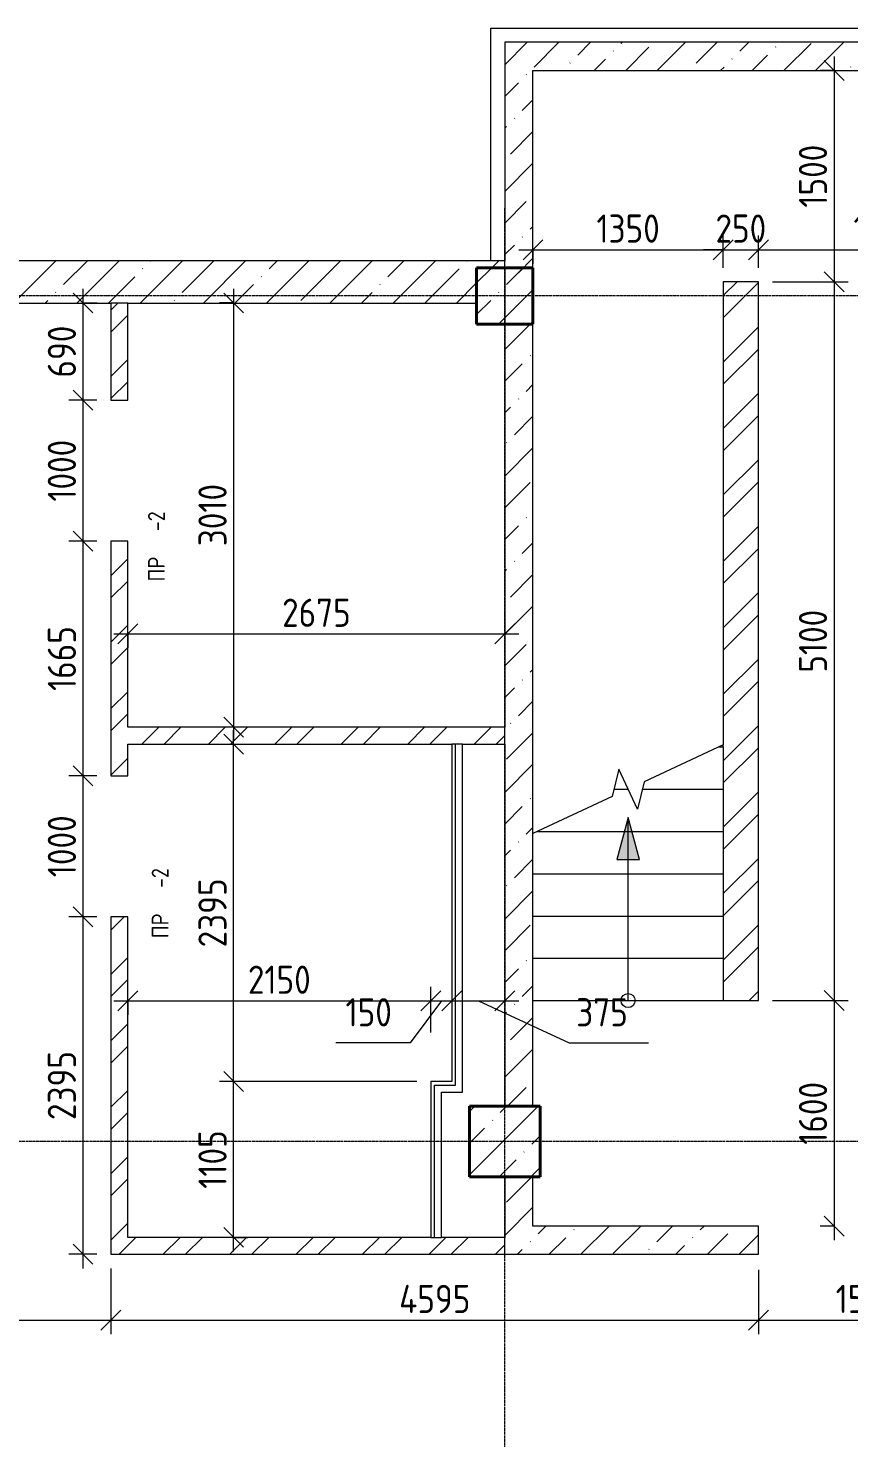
# Model space of a CAD drawing. Header units: millimetres. Extents: x -56773 to 323062, y -262288 to 76460.
# Drawn here: x 5418 to 11241, y 1303 to 11305 of the extents above; entities that cross this region are included whole.
import ezdxf

# ---------------------------------------------------------------- set-up
doc = ezdxf.new("R2010")
doc.units = ezdxf.units.MM
doc.linetypes.add('ADSK_Линия сетки', pattern=[25, 20, -2.5, 0, -2.5])
for name, color, linetype, lineweight in [('Лестницы', 7, 'Continuous', 9), ('Марки', 7, 'Continuous', 20), ('Несущие колонны', 7, 'Continuous', 18), ('Оси', 7, 'Continuous', 9), ('Перекрытие', 7, 'Continuous', 18), ('Размеры', 7, 'Continuous', 9), ('Стены внутренние', 7, 'Continuous', 18), ('Стены наружные', 7, 'Continuous', 18), ('Стены штриховка', 7, 'Continuous', 9), ('Стрелки вверх', 7, 'Continuous', 18)]:
    doc.layers.add(name, color=color, linetype=linetype, lineweight=lineweight)
doc.styles.add('GOST Common_3', font='', dxfattribs={"width": 0.9, "height": 200})
doc.styles.add('GOST Common_9', font='', dxfattribs={"width": 0.9, "height": 120})
doc.styles.get('GOST Common_3').set_extended_font_data('GOST Common')
doc.styles.get('GOST Common_9').set_extended_font_data('GOST Common')
doc.dimstyles.new('ADSK_Основной_2_0', dxfattribs={"dimscale": 304.8, "dimtxt": 201.142999, "dimasz": 0.463911, "dimexe": 0.328084, "dimexo": 0.328084, "dimgap": 0.164042, "dimtad": 1, "dimdec": 3, "dimrnd": 0.001, "dimdsep": 46, "dimtxsty": 'GOST Common_3', "dimblk1": 'OBLIQUE', "dimblk2": 'OBLIQUE', "dimsah": 1, "dimcen": 0.09, "dimdle": 0.328084, "dimazin": 2, "dimtfac": 1, "dimtdec": 4, "dimtix": 1, "dimtmove": 0, "dimatfit": 3, "dimfxl": 1, "dimtvp": 1, "dimtolj": 1, "dimtzin": 0, "dimlwd": 20, "dimlwe": 20, "dimarcsym": 2})
doc.dimstyles.new('ADSK_Основной_2_0_1', dxfattribs={"dimscale": 304.8, "dimtxt": 201.142999, "dimasz": 0.463911, "dimexe": 0.328084, "dimexo": 0.328084, "dimgap": 0.164042, "dimtad": 1, "dimdec": 3, "dimrnd": 0.001, "dimdsep": 46, "dimtxsty": 'GOST Common_3', "dimblk1": 'OBLIQUE', "dimblk2": 'OBLIQUE', "dimsah": 1, "dimcen": 0.09, "dimdle": 0.328084, "dimazin": 2, "dimtfac": 1, "dimtdec": 4, "dimtix": 1, "dimtmove": 1, "dimatfit": 3, "dimfxl": 1, "dimtvp": 1, "dimtolj": 1, "dimtzin": 0, "dimlwd": 20, "dimlwe": 20, "dimarcsym": 2})
doc.dimstyles.new('ADSK_Основной_2_0_2', dxfattribs={"dimscale": 304.8, "dimtxt": 201.142999, "dimasz": 0.463911, "dimexe": 0.328084, "dimexo": 0.328084, "dimgap": 0.164042, "dimtad": 1, "dimdec": 3, "dimrnd": 0.001, "dimdsep": 46, "dimtxsty": 'GOST Common_3', "dimblk1": 'OBLIQUE', "dimblk2": 'OBLIQUE', "dimsah": 1, "dimcen": 0.09, "dimdle": 0.328084, "dimazin": 2, "dimtfac": 1, "dimtdec": 4, "dimtix": 1, "dimtmove": 0, "dimatfit": 3, "dimfxl": 1, "dimtvp": 1, "dimtolj": 1, "dimtzin": 0, "dimlwd": 20, "dimlwe": 20, "dimarcsym": 2})
pattern_1 = [(45, (0, 0), (84.1903, 308.6967), [396.875, -79.375, 3.353, -76.022])]
pattern_2 = [(45, (0, 0), (-224.5064, 224.5064), []), (45, (224.5, 0), (-224.5064, 224.5064), [396.875, -79.375, 3.353, -76.022])]
pattern_3 = [(45, (0, 0), (-235.732, 235.732), []), (45, (157.15, 0), (-235.732, 235.732), [])]

# ---------------------------------------------------------------- blocks, each defined once
blk = doc.blocks.new('ADSK_КолоннаЖБ_Прямоугольная - 500x500 мм-V9-Кладочный план подвала')
at = {"layer": 'Несущие колонны', "lineweight": 9}
h = blk.add_hatch(dxfattribs=at)
h.set_pattern_fill('FP_15', color=256, style=0, pattern_type=2)
h.set_pattern_definition([(315, (-3404.97, 8800), (224.506, 224.506), []), (315, (-3404.97, 8575.5), (224.506, 224.506), [396.875, -79.375, 3.353, -76.022])])
h.paths.add_polyline_path([(-250, -250), (250, -250), (250, 250), (-250, 250)])
at = {"layer": 'Несущие колонны', "lineweight": 40}
for p, q in [((-250, -250), (-250, 250)), ((-250, 250), (250, 250)), ((250, 250), (-250, 250)), ((-250, 250), (-250, -250)), ((250, 250), (250, -250)), ((250, -250), (250, 250)), ((250, -250), (-250, -250)), ((-250, -250), (250, -250))]:
    blk.add_line(p, q, dxfattribs=at)
blk = doc.blocks.new('ADSK_КолоннаЖБ_Прямоугольная - 400x400 мм-1809659-Кладочный план подвала')
at = {"layer": 'Несущие колонны', "lineweight": 40}
for p, q in [((-200, 200), (200, 200)), ((-200, -200), (-200, 200)), ((200, 200), (200, -200)), ((200, -200), (-200, -200))]:
    blk.add_line(p, q, dxfattribs=at)
blk = doc.blocks.new('_Oblique')
at = {"color": 0, "linetype": 'ByBlock', "lineweight": -2}
blk.add_line((-0.5, -0.5), (0.5, 0.5), dxfattribs=at)
blk = doc.blocks.new('DIMBLOCK37-Кладочный план подвала')
at = {"layer": 'Defpoints', "color": 0, "transparency": 16777216}
for p in [(5807, 5000), (6005, 5000), (6005, 2605)]:
    blk.add_point(p, dxfattribs=at)
at = {"layer": 'Размеры', "color": 0, "lineweight": 20, "transparency": 16777216}
for p, q in [((5807, 2505), (5807, 5100)), ((5905, 5000), (5707, 5000)), ((5905, 2605), (5707, 2605))]:
    blk.add_line(p, q, dxfattribs=at)
at = {"layer": 'Размеры', "color": 0, "lineweight": 20, "transparency": 16777216, "xscale": 141.4, "yscale": 141.4, "zscale": 141.4}
for p, rotation in [((5807, 5000), 90), ((5807, 2605), 270)]:
    blk.add_blockref('_Oblique', p, dxfattribs=dict(at, rotation=rotation))
at = {"layer": 'Размеры', "color": 0, "lineweight": 9, "transparency": 16777216, "insert": (5657, 3802), "char_height": 200, "width": 605.47, "attachment_point": 5, "rotation": 90, "style": 'GOST Common_3'}
blk.add_mtext('\\A1;2395', dxfattribs=at)
blk = doc.blocks.new('DIMBLOCK38-Кладочный план подвала')
at = {"layer": 'Defpoints', "color": 0, "transparency": 16777216}
for p in [(5807, 6000), (6005, 6000), (6005, 5000)]:
    blk.add_point(p, dxfattribs=at)
at = {"layer": 'Размеры', "color": 0, "lineweight": 20, "transparency": 16777216}
for p, q in [((5807, 4900), (5807, 6100)), ((5905, 6000), (5707, 6000)), ((5905, 5000), (5707, 5000))]:
    blk.add_line(p, q, dxfattribs=at)
at = {"layer": 'Размеры', "color": 0, "lineweight": 20, "transparency": 16777216, "xscale": 141.4, "yscale": 141.4, "zscale": 141.4}
for p, rotation in [((5807, 6000), 90), ((5807, 5000), 270)]:
    blk.add_blockref('_Oblique', p, dxfattribs=dict(at, rotation=rotation))
at = {"layer": 'Размеры', "color": 0, "lineweight": 9, "transparency": 16777216, "insert": (5657, 5500), "char_height": 200, "width": 560.47, "attachment_point": 5, "rotation": 90, "style": 'GOST Common_3'}
blk.add_mtext('\\A1;1000', dxfattribs=at)
blk = doc.blocks.new('DIMBLOCK39-Кладочный план подвала')
at = {"layer": 'Defpoints', "color": 0, "transparency": 16777216}
for p in [(5807, 7665), (6005, 7665), (6005, 6000)]:
    blk.add_point(p, dxfattribs=at)
at = {"layer": 'Размеры', "color": 0, "lineweight": 20, "transparency": 16777216}
for p, q in [((5807, 5900), (5807, 7765)), ((5905, 7665), (5707, 7665)), ((5905, 6000), (5707, 6000))]:
    blk.add_line(p, q, dxfattribs=at)
at = {"layer": 'Размеры', "color": 0, "lineweight": 20, "transparency": 16777216, "xscale": 141.4, "yscale": 141.4, "zscale": 141.4}
for p, rotation in [((5807, 7665), 90), ((5807, 6000), 270)]:
    blk.add_blockref('_Oblique', p, dxfattribs=dict(at, rotation=rotation))
at = {"layer": 'Размеры', "color": 0, "lineweight": 9, "transparency": 16777216, "insert": (5657, 6832), "char_height": 200, "width": 560.47, "attachment_point": 5, "rotation": 90, "style": 'GOST Common_3'}
blk.add_mtext('\\A1;1665', dxfattribs=at)
blk = doc.blocks.new('DIMBLOCK40-Кладочный план подвала')
at = {"layer": 'Defpoints', "color": 0, "transparency": 16777216}
for p in [(5807, 8665), (6005, 8665), (6005, 7665)]:
    blk.add_point(p, dxfattribs=at)
at = {"layer": 'Размеры', "color": 0, "lineweight": 20, "transparency": 16777216}
for p, q in [((5807, 7565), (5807, 8765)), ((5905, 8665), (5707, 8665)), ((5905, 7665), (5707, 7665))]:
    blk.add_line(p, q, dxfattribs=at)
at = {"layer": 'Размеры', "color": 0, "lineweight": 20, "transparency": 16777216, "xscale": 141.4, "yscale": 141.4, "zscale": 141.4}
for p, rotation in [((5807, 8665), 90), ((5807, 7665), 270)]:
    blk.add_blockref('_Oblique', p, dxfattribs=dict(at, rotation=rotation))
at = {"layer": 'Размеры', "color": 0, "lineweight": 9, "transparency": 16777216, "insert": (5657, 8165), "char_height": 200, "width": 560.47, "attachment_point": 5, "rotation": 90, "style": 'GOST Common_3'}
blk.add_mtext('\\A1;1000', dxfattribs=at)
blk = doc.blocks.new('DIMBLOCK41-Кладочный план подвала')
at = {"layer": 'Defpoints', "color": 0, "transparency": 16777216}
for p in [(5707, 9355), (5807, 9355), (6005, 8665)]:
    blk.add_point(p, dxfattribs=at)
at = {"layer": 'Размеры', "color": 0, "lineweight": 20, "transparency": 16777216}
for p, q in [((5807, 8565), (5807, 9455)), ((5807, 9355), (5907, 9355)), ((5905, 8665), (5707, 8665))]:
    blk.add_line(p, q, dxfattribs=at)
at = {"layer": 'Размеры', "color": 0, "lineweight": 20, "transparency": 16777216, "xscale": 141.4, "yscale": 141.4, "zscale": 141.4}
for p, rotation in [((5807, 9355), 90), ((5807, 8665), 270)]:
    blk.add_blockref('_Oblique', p, dxfattribs=dict(at, rotation=rotation))
at = {"layer": 'Размеры', "color": 0, "lineweight": 9, "transparency": 16777216, "insert": (5657, 9010), "char_height": 200, "width": 454.11, "attachment_point": 5, "rotation": 90, "style": 'GOST Common_3'}
blk.add_mtext('\\A1;690', dxfattribs=at)
blk = doc.blocks.new('DIMBLOCK307-Кладочный план подвала')
at = {"layer": 'Defpoints', "color": 0, "transparency": 16777216}
for p in [(6876, 3830), (8275, 3830), (6776, 2725)]:
    blk.add_point(p, dxfattribs=at)
at = {"layer": 'Размеры', "color": 0, "lineweight": 20, "transparency": 16777216}
for p, q in [((6876, 2625), (6876, 3930)), ((8175, 3830), (6776, 3830)), ((6876, 2725), (6976, 2725))]:
    blk.add_line(p, q, dxfattribs=at)
at = {"layer": 'Размеры', "color": 0, "lineweight": 20, "transparency": 16777216, "xscale": 141.4, "yscale": 141.4, "zscale": 141.4}
for p, rotation in [((6876, 3830), 90), ((6876, 2725), 270)]:
    blk.add_blockref('_Oblique', p, dxfattribs=dict(at, rotation=rotation))
at = {"layer": 'Размеры', "color": 0, "lineweight": 9, "transparency": 16777216, "insert": (6726, 3277), "char_height": 200, "width": 515.47, "attachment_point": 5, "rotation": 90, "style": 'GOST Common_3'}
blk.add_mtext('\\A1;1105', dxfattribs=at)
blk = doc.blocks.new('DIMBLOCK308-Кладочный план подвала')
at = {"layer": 'Defpoints', "color": 0, "transparency": 16777216}
for p in [(6776, 6225), (6876, 6225), (8275, 3830)]:
    blk.add_point(p, dxfattribs=at)
at = {"layer": 'Размеры', "color": 0, "lineweight": 20, "transparency": 16777216}
for p, q in [((6876, 3730), (6876, 6325)), ((6876, 6225), (6976, 6225)), ((8175, 3830), (6776, 3830))]:
    blk.add_line(p, q, dxfattribs=at)
at = {"layer": 'Размеры', "color": 0, "lineweight": 20, "transparency": 16777216, "xscale": 141.4, "yscale": 141.4, "zscale": 141.4}
for p, rotation in [((6876, 6225), 90), ((6876, 3830), 270)]:
    blk.add_blockref('_Oblique', p, dxfattribs=dict(at, rotation=rotation))
at = {"layer": 'Размеры', "color": 0, "lineweight": 9, "transparency": 16777216, "insert": (6726, 5027), "char_height": 200, "width": 605.47, "attachment_point": 5, "rotation": 90, "style": 'GOST Common_3'}
blk.add_mtext('\\A1;2395', dxfattribs=at)
blk = doc.blocks.new('DIMBLOCK309-Кладочный план подвала')
at = {"layer": 'Defpoints', "color": 0, "transparency": 16777216}
for p in [(6125, 4502), (8275, 4403), (8275, 4078)]:
    blk.add_point(p, dxfattribs=at)
at = {"layer": 'Размеры', "color": 0, "lineweight": 20, "transparency": 16777216}
for p, q in [((8275, 4178), (8275, 4503)), ((6025, 4403), (8375, 4403)), ((6125, 4402), (6125, 4303))]:
    blk.add_line(p, q, dxfattribs=at)
at = {"layer": 'Размеры', "color": 0, "lineweight": 20, "transparency": 16777216, "xscale": 141.4, "yscale": 141.4, "zscale": 141.4, "rotation": 180}
blk.add_blockref('_Oblique', (6125, 4403), dxfattribs=at)
at = {"layer": 'Размеры', "color": 0, "lineweight": 20, "transparency": 16777216, "xscale": 141.4, "yscale": 141.4, "zscale": 141.4}
blk.add_blockref('_Oblique', (8275, 4403), dxfattribs=at)
at = {"layer": 'Размеры', "color": 0, "lineweight": 9, "transparency": 16777216, "insert": (7200, 4553), "char_height": 200, "width": 560.47, "attachment_point": 5, "style": 'GOST Common_3'}
blk.add_mtext('\\A1;2150', dxfattribs=at)
blk = doc.blocks.new('DIMBLOCK310-Кладочный план подвала')
at = {"layer": 'Defpoints', "color": 0, "transparency": 16777216}
for p in [(8425, 4502), (8425, 4403), (8275, 4078)]:
    blk.add_point(p, dxfattribs=at)
at = {"layer": 'Размеры', "color": 0, "lineweight": 20, "transparency": 16777216}
for p, q in [((8275, 4178), (8275, 4503)), ((8350, 4403), (8129, 4105)), ((8175, 4403), (8525, 4403)), ((8425, 4402), (8425, 4303)), ((8129, 4105), (7600, 4105))]:
    blk.add_line(p, q, dxfattribs=at)
at = {"layer": 'Размеры', "color": 0, "lineweight": 20, "transparency": 16777216, "xscale": 141.4, "yscale": 141.4, "zscale": 141.4, "rotation": 180}
blk.add_blockref('_Oblique', (8275, 4403), dxfattribs=at)
at = {"layer": 'Размеры', "color": 0, "lineweight": 20, "transparency": 16777216, "xscale": 141.4, "yscale": 141.4, "zscale": 141.4}
blk.add_blockref('_Oblique', (8425, 4403), dxfattribs=at)
at = {"layer": 'Размеры', "color": 0, "lineweight": 9, "transparency": 16777216, "insert": (7670, 4422), "char_height": 200, "width": 409.1, "attachment_point": 1, "line_spacing_factor": 1.022761, "style": 'GOST Common_3'}
blk.add_mtext('\\A1;150', dxfattribs=at)
blk = doc.blocks.new('DIMBLOCK311-Кладочный план подвала')
at = {"layer": 'Defpoints', "color": 0, "transparency": 16777216}
for p in [(8425, 4502), (8800, 4502), (8800, 4403)]:
    blk.add_point(p, dxfattribs=at)
at = {"layer": 'Размеры', "color": 0, "lineweight": 20, "transparency": 16777216}
for p, q in [((8325, 4403), (8900, 4403)), ((8425, 4402), (8425, 4303)), ((8613, 4403), (9257, 4105)), ((8800, 4402), (8800, 4303)), ((9257, 4105), (9820, 4105))]:
    blk.add_line(p, q, dxfattribs=at)
at = {"layer": 'Размеры', "color": 0, "lineweight": 20, "transparency": 16777216, "xscale": 141.4, "yscale": 141.4, "zscale": 141.4, "rotation": 180}
blk.add_blockref('_Oblique', (8425, 4403), dxfattribs=at)
at = {"layer": 'Размеры', "color": 0, "lineweight": 20, "transparency": 16777216, "xscale": 141.4, "yscale": 141.4, "zscale": 141.4}
blk.add_blockref('_Oblique', (8800, 4403), dxfattribs=at)
at = {"layer": 'Размеры', "color": 0, "lineweight": 9, "transparency": 16777216, "insert": (9307, 4422), "char_height": 200, "width": 454.11, "attachment_point": 1, "line_spacing_factor": 1.022761, "style": 'GOST Common_3'}
blk.add_mtext('\\A1;375', dxfattribs=at)
blk = doc.blocks.new('DIMBLOCK312-Кладочный план подвала')
at = {"layer": 'Defpoints', "color": 0, "transparency": 16777216}
for p in [(6976, 9355), (6876, 6345), (6976, 6345)]:
    blk.add_point(p, dxfattribs=at)
at = {"layer": 'Размеры', "color": 0, "lineweight": 20, "transparency": 16777216}
for p, q in [((6876, 9455), (6876, 6245)), ((6876, 9355), (6776, 9355)), ((6876, 6345), (6776, 6345))]:
    blk.add_line(p, q, dxfattribs=at)
at = {"layer": 'Размеры', "color": 0, "lineweight": 20, "transparency": 16777216, "xscale": 141.4, "yscale": 141.4, "zscale": 141.4}
for p, rotation in [((6876, 9355), 90), ((6876, 6345), 270)]:
    blk.add_blockref('_Oblique', p, dxfattribs=dict(at, rotation=rotation))
at = {"layer": 'Размеры', "color": 0, "lineweight": 9, "transparency": 16777216, "insert": (6726, 7850), "char_height": 200, "width": 560.47, "attachment_point": 5, "rotation": 90, "style": 'GOST Common_3'}
blk.add_mtext('\\A1;3010', dxfattribs=at)
blk = doc.blocks.new('DIMBLOCK313-Кладочный план подвала')
at = {"layer": 'Defpoints', "color": 0, "transparency": 16777216}
for p in [(6125, 7106), (8800, 7106), (8800, 7007)]:
    blk.add_point(p, dxfattribs=at)
at = {"layer": 'Размеры', "color": 0, "lineweight": 20, "transparency": 16777216}
for p, q in [((6025, 7007), (8900, 7007)), ((6125, 7006), (6125, 6907)), ((8800, 7006), (8800, 6907))]:
    blk.add_line(p, q, dxfattribs=at)
at = {"layer": 'Размеры', "color": 0, "lineweight": 20, "transparency": 16777216, "xscale": 141.4, "yscale": 141.4, "zscale": 141.4, "rotation": 180}
blk.add_blockref('_Oblique', (6125, 7007), dxfattribs=at)
at = {"layer": 'Размеры', "color": 0, "lineweight": 20, "transparency": 16777216, "xscale": 141.4, "yscale": 141.4, "zscale": 141.4}
blk.add_blockref('_Oblique', (8800, 7007), dxfattribs=at)
at = {"layer": 'Размеры', "color": 0, "lineweight": 9, "transparency": 16777216, "insert": (7463, 7157), "char_height": 200, "width": 605.47, "attachment_point": 5, "style": 'GOST Common_3'}
blk.add_mtext('\\A1;2675', dxfattribs=at)
blk = doc.blocks.new('DIMBLOCK315-Кладочный план подвала')
at = {"layer": 'Defpoints', "color": 0, "transparency": 16777216}
for p in [(4205, 2830), (6005, 2605), (6005, 2138)]:
    blk.add_point(p, dxfattribs=at)
at = {"layer": 'Размеры', "color": 0, "lineweight": 20, "transparency": 16777216}
for p, q in [((4205, 2730), (4205, 2038)), ((6005, 2505), (6005, 2038)), ((4105, 2138), (6105, 2138))]:
    blk.add_line(p, q, dxfattribs=at)
at = {"layer": 'Размеры', "color": 0, "lineweight": 20, "transparency": 16777216, "xscale": 141.4, "yscale": 141.4, "zscale": 141.4, "rotation": 180}
blk.add_blockref('_Oblique', (4205, 2138), dxfattribs=at)
at = {"layer": 'Размеры', "color": 0, "lineweight": 20, "transparency": 16777216, "xscale": 141.4, "yscale": 141.4, "zscale": 141.4}
blk.add_blockref('_Oblique', (6005, 2138), dxfattribs=at)
at = {"layer": 'Размеры', "color": 0, "lineweight": 9, "transparency": 16777216, "insert": (5105, 2288), "char_height": 200, "width": 560.47, "attachment_point": 5, "style": 'GOST Common_3'}
blk.add_mtext('\\A1;1800', dxfattribs=at)
blk = doc.blocks.new('DIMBLOCK316-Кладочный план подвала')
at = {"layer": 'Defpoints', "color": 0, "transparency": 16777216}
for p in [(6005, 2605), (10600, 2595), (10600, 2138)]:
    blk.add_point(p, dxfattribs=at)
at = {"layer": 'Размеры', "color": 0, "lineweight": 20, "transparency": 16777216}
for p, q in [((6005, 2505), (6005, 2038)), ((10600, 2495), (10600, 2038)), ((5905, 2138), (10700, 2138))]:
    blk.add_line(p, q, dxfattribs=at)
at = {"layer": 'Размеры', "color": 0, "lineweight": 20, "transparency": 16777216, "xscale": 141.4, "yscale": 141.4, "zscale": 141.4, "rotation": 180}
blk.add_blockref('_Oblique', (6005, 2138), dxfattribs=at)
at = {"layer": 'Размеры', "color": 0, "lineweight": 20, "transparency": 16777216, "xscale": 141.4, "yscale": 141.4, "zscale": 141.4}
blk.add_blockref('_Oblique', (10600, 2138), dxfattribs=at)
at = {"layer": 'Размеры', "color": 0, "lineweight": 9, "transparency": 16777216, "insert": (8303, 2288), "char_height": 200, "width": 625.93, "attachment_point": 5, "style": 'GOST Common_3'}
blk.add_mtext('\\A1;4595', dxfattribs=at)
blk = doc.blocks.new('DIMBLOCK317-Кладочный план подвала')
at = {"layer": 'Defpoints', "color": 0, "transparency": 16777216}
for p in [(10600, 2595), (12150, 2595), (12150, 2138)]:
    blk.add_point(p, dxfattribs=at)
at = {"layer": 'Размеры', "color": 0, "lineweight": 20, "transparency": 16777216}
for p, q in [((10600, 2495), (10600, 2038)), ((12150, 2495), (12150, 2038)), ((10500, 2138), (12250, 2138))]:
    blk.add_line(p, q, dxfattribs=at)
at = {"layer": 'Размеры', "color": 0, "lineweight": 20, "transparency": 16777216, "xscale": 141.4, "yscale": 141.4, "zscale": 141.4, "rotation": 180}
blk.add_blockref('_Oblique', (10600, 2138), dxfattribs=at)
at = {"layer": 'Размеры', "color": 0, "lineweight": 20, "transparency": 16777216, "xscale": 141.4, "yscale": 141.4, "zscale": 141.4}
blk.add_blockref('_Oblique', (12150, 2138), dxfattribs=at)
at = {"layer": 'Размеры', "color": 0, "lineweight": 9, "transparency": 16777216, "insert": (11375, 2288), "char_height": 200, "width": 560.47, "attachment_point": 5, "style": 'GOST Common_3'}
blk.add_mtext('\\A1;1550', dxfattribs=at)
blk = doc.blocks.new('DIMBLOCK336-Кладочный план подвала')
at = {"layer": 'Defpoints', "color": 0, "transparency": 16777216}
for p in [(11237, 11005), (10600, 9505), (11137, 9505)]:
    blk.add_point(p, dxfattribs=at)
at = {"layer": 'Размеры', "color": 0, "lineweight": 20, "transparency": 16777216}
for p, q in [((11137, 11105), (11137, 9405)), ((11137, 11005), (11037, 11005)), ((10700, 9505), (11237, 9505))]:
    blk.add_line(p, q, dxfattribs=at)
at = {"layer": 'Размеры', "color": 0, "lineweight": 20, "transparency": 16777216, "xscale": 141.4, "yscale": 141.4, "zscale": 141.4}
for p, rotation in [((11137, 11005), 90), ((11137, 9505), 270)]:
    blk.add_blockref('_Oblique', p, dxfattribs=dict(at, rotation=rotation))
at = {"layer": 'Размеры', "color": 0, "lineweight": 9, "transparency": 16777216, "insert": (10987, 10255), "char_height": 200, "width": 560.47, "attachment_point": 5, "rotation": 90, "style": 'GOST Common_3'}
blk.add_mtext('\\A1;1500', dxfattribs=at)
blk = doc.blocks.new('DIMBLOCK337-Кладочный план подвала')
at = {"layer": 'Defpoints', "color": 0, "transparency": 16777216}
for p in [(10600, 9505), (10600, 4405), (11137, 4405)]:
    blk.add_point(p, dxfattribs=at)
at = {"layer": 'Размеры', "color": 0, "lineweight": 20, "transparency": 16777216}
for p, q in [((11137, 9605), (11137, 4305)), ((10700, 9505), (11237, 9505)), ((10700, 4405), (11237, 4405))]:
    blk.add_line(p, q, dxfattribs=at)
at = {"layer": 'Размеры', "color": 0, "lineweight": 20, "transparency": 16777216, "xscale": 141.4, "yscale": 141.4, "zscale": 141.4}
for p, rotation in [((11137, 9505), 90), ((11137, 4405), 270)]:
    blk.add_blockref('_Oblique', p, dxfattribs=dict(at, rotation=rotation))
at = {"layer": 'Размеры', "color": 0, "lineweight": 9, "transparency": 16777216, "insert": (10987, 6955), "char_height": 200, "width": 560.47, "attachment_point": 5, "rotation": 90, "style": 'GOST Common_3'}
blk.add_mtext('\\A1;5100', dxfattribs=at)
blk = doc.blocks.new('DIMBLOCK338-Кладочный план подвала')
at = {"layer": 'Defpoints', "color": 0, "transparency": 16777216}
for p in [(10600, 4405), (11137, 2805), (11237, 2805)]:
    blk.add_point(p, dxfattribs=at)
at = {"layer": 'Размеры', "color": 0, "lineweight": 20, "transparency": 16777216}
for p, q in [((11137, 4505), (11137, 2705)), ((10700, 4405), (11237, 4405)), ((11137, 2805), (11037, 2805))]:
    blk.add_line(p, q, dxfattribs=at)
at = {"layer": 'Размеры', "color": 0, "lineweight": 20, "transparency": 16777216, "xscale": 141.4, "yscale": 141.4, "zscale": 141.4}
for p, rotation in [((11137, 4405), 90), ((11137, 2805), 270)]:
    blk.add_blockref('_Oblique', p, dxfattribs=dict(at, rotation=rotation))
at = {"layer": 'Размеры', "color": 0, "lineweight": 9, "transparency": 16777216, "insert": (10987, 3605), "char_height": 200, "width": 560.47, "attachment_point": 5, "rotation": 90, "style": 'GOST Common_3'}
blk.add_mtext('\\A1;1600', dxfattribs=at)
blk = doc.blocks.new('DIMBLOCK339-Кладочный план подвала')
at = {"layer": 'Defpoints', "color": 0, "transparency": 16777216}
for p in [(9000, 9833), (10350, 9733), (10350, 9505)]:
    blk.add_point(p, dxfattribs=at)
at = {"layer": 'Размеры', "color": 0, "lineweight": 20, "transparency": 16777216}
for p, q in [((10350, 9605), (10350, 9833)), ((8900, 9733), (10450, 9733)), ((9000, 9733), (9000, 9633))]:
    blk.add_line(p, q, dxfattribs=at)
at = {"layer": 'Размеры', "color": 0, "lineweight": 20, "transparency": 16777216, "xscale": 141.4, "yscale": 141.4, "zscale": 141.4, "rotation": 180}
blk.add_blockref('_Oblique', (9000, 9733), dxfattribs=at)
at = {"layer": 'Размеры', "color": 0, "lineweight": 20, "transparency": 16777216, "xscale": 141.4, "yscale": 141.4, "zscale": 141.4}
blk.add_blockref('_Oblique', (10350, 9733), dxfattribs=at)
at = {"layer": 'Размеры', "color": 0, "lineweight": 9, "transparency": 16777216, "insert": (9675, 9883), "char_height": 200, "width": 560.47, "attachment_point": 5, "style": 'GOST Common_3'}
blk.add_mtext('\\A1;1350', dxfattribs=at)
blk = doc.blocks.new('DIMBLOCK340-Кладочный план подвала')
at = {"layer": 'Defpoints', "color": 0, "transparency": 16777216}
for p in [(10600, 9733), (10350, 9505), (10600, 9505)]:
    blk.add_point(p, dxfattribs=at)
at = {"layer": 'Размеры', "color": 0, "lineweight": 20, "transparency": 16777216}
for p, q in [((10350, 9605), (10350, 9833)), ((10600, 9605), (10600, 9833)), ((10350, 9733), (10209, 9733)), ((10350, 9733), (10600, 9733)), ((10600, 9733), (10741, 9733))]:
    blk.add_line(p, q, dxfattribs=at)
at = {"layer": 'Размеры', "color": 0, "lineweight": 20, "transparency": 16777216, "xscale": 141.4, "yscale": 141.4, "zscale": 141.4}
blk.add_blockref('_Oblique', (10350, 9733), dxfattribs=at)
at = {"layer": 'Размеры', "color": 0, "lineweight": 20, "transparency": 16777216, "xscale": 141.4, "yscale": 141.4, "zscale": 141.4, "rotation": 180}
blk.add_blockref('_Oblique', (10600, 9733), dxfattribs=at)
at = {"layer": 'Размеры', "color": 0, "lineweight": 9, "transparency": 16777216, "insert": (10475, 9883), "char_height": 200, "width": 454.11, "attachment_point": 5, "style": 'GOST Common_3'}
blk.add_mtext('\\A1;250', dxfattribs=at)
blk = doc.blocks.new('DIMBLOCK341-Кладочный план подвала')
at = {"layer": 'Defpoints', "color": 0, "transparency": 16777216}
for p in [(12400, 9833), (12400, 9733), (10600, 9505)]:
    blk.add_point(p, dxfattribs=at)
at = {"layer": 'Размеры', "color": 0, "lineweight": 20, "transparency": 16777216}
for p, q in [((10600, 9605), (10600, 9833)), ((10500, 9733), (12500, 9733)), ((12400, 9733), (12400, 9633))]:
    blk.add_line(p, q, dxfattribs=at)
at = {"layer": 'Размеры', "color": 0, "lineweight": 20, "transparency": 16777216, "xscale": 141.4, "yscale": 141.4, "zscale": 141.4, "rotation": 180}
blk.add_blockref('_Oblique', (10600, 9733), dxfattribs=at)
at = {"layer": 'Размеры', "color": 0, "lineweight": 20, "transparency": 16777216, "xscale": 141.4, "yscale": 141.4, "zscale": 141.4}
blk.add_blockref('_Oblique', (12400, 9733), dxfattribs=at)
at = {"layer": 'Размеры', "color": 0, "lineweight": 9, "transparency": 16777216, "insert": (11500, 9883), "char_height": 200, "width": 560.47, "attachment_point": 5, "style": 'GOST Common_3'}
blk.add_mtext('\\A1;1800', dxfattribs=at)

msp = doc.modelspace()

# ---------------------------------------------------------------- hatches: boundary and pattern name
at = {"layer": 'Несущие колонны', "lineweight": 9}
h = msp.add_hatch(dxfattribs=at)
h.set_pattern_fill('FP_3', color=256, style=0, pattern_type=2)
h.set_pattern_definition(pattern_2)
h.paths.add_polyline_path([(9000, 9204.969), (9000, 9604.969), (8600, 9604.969), (8600, 9204.969)])
at = {"layer": 'Стены внутренние', "lineweight": 9}
h = msp.add_hatch(dxfattribs=at)
h.set_pattern_fill('FP_3', color=256, style=0, pattern_type=2)
h.set_pattern_definition(pattern_2)
h.paths.add_polyline_path([(8600, 9354.969), (8600, 9604.969), (8800, 9604.969), (8800, 9654.969), (-2950, 9654.969), (-2950, 9354.969), (2600, 9354.969), (2600, 9604.969), (3000, 9604.969), (3000, 9354.969), (6580.7811, 9354.969)])
h = msp.add_hatch(dxfattribs=at)
h.set_pattern_fill('FP_2', color=256, style=0, pattern_type=2)
h.set_pattern_definition(pattern_3)
h.paths.add_polyline_path([(10600, 4404.969), (10600, 9504.969), (10350, 9504.969), (10350, 4404.969)])
h = msp.add_hatch(dxfattribs=at)
h.set_pattern_fill('FP_2', color=256, style=0, pattern_type=2)
h.set_pattern_definition(pattern_3)
h.paths.add_polyline_path([(6125, 2604.969), (6125, 4999.969), (6005, 4999.969), (6005, 2604.969)])
h.paths.add_polyline_path([(6125, 5999.969), (6125, 7664.969), (6005, 7664.969), (6005, 5999.969)])
h.paths.add_polyline_path([(6125, 8664.969), (6125, 9354.969), (6005, 9354.969), (6005, 8664.969)])
h = msp.add_hatch(dxfattribs=at)
h.set_pattern_fill('FP_2', color=256, style=0, pattern_type=2)
h.set_pattern_definition(pattern_3)
h.paths.add_polyline_path([(8800, 6224.969), (8800, 6344.969), (6125, 6344.969), (6125, 6224.969), (8500, 6224.969)])
at = {"layer": 'Стены внутренние', "lineweight": 9, "true_color": 0x0080c0}
h = msp.add_hatch(dxfattribs=at)
h.set_pattern_fill('FP_5', color=142, style=0, pattern_type=2)
h.set_pattern_definition([(90, (0, 0), (-100, 6e-15), [])])
h.paths.add_polyline_path([(8450, 3754.969), (8500, 3754.969), (8500, 6224.969), (8450, 6224.969), (8450, 3804.969)])
at = {"layer": 'Стены внутренние', "lineweight": 9}
h = msp.add_hatch(dxfattribs=at)
h.set_pattern_fill('FP_2', color=256, style=0, pattern_type=2)
h.set_pattern_definition(pattern_3)
h.paths.add_polyline_path([(8800, 2604.969), (8800, 2724.969), (6125, 2724.969), (6125, 2604.969), (6580.7811, 2604.969)])
at = {"layer": 'Стены наружные', "lineweight": 9}
h = msp.add_hatch(dxfattribs=at)
h.set_pattern_fill('FP_1', color=256, style=0, pattern_type=2)
h.set_pattern_definition(pattern_1)
h.paths.add_polyline_path([(12400, 11004.969), (12600, 11004.969), (12600, 11204.969), (8800, 11204.969), (8800, 11004.969), (9298.7103, 11004.969)])
h = msp.add_hatch(dxfattribs=at)
h.set_pattern_fill('FP_1', color=256, style=0, pattern_type=2)
h.set_pattern_definition(pattern_1)
h.paths.add_polyline_path([(8800, 2604.969), (9000, 2604.969), (9000, 3154.969), (8800, 3154.969), (8800, 2724.969)])
h.paths.add_polyline_path([(8951.9774, 3654.969), (9000, 3654.969), (9000, 11004.969), (8800, 11004.969), (8800, 3654.969), (8950.2924, 3654.969)])
h = msp.add_hatch(dxfattribs=at)
h.set_pattern_fill('FP_1', color=256, style=0, pattern_type=2)
h.set_pattern_definition(pattern_1)
h.paths.add_polyline_path([(12600, 2604.969), (12600, 2804.969), (12150, 2804.969), (12150, 2604.969)])
h.paths.add_polyline_path([(10600, 2604.969), (10600, 2804.969), (9000, 2804.969), (9000, 2604.969), (9298.7103, 2604.969)])
at = {"layer": 'Стрелки вверх'}
msp.add_hatch(color=256, dxfattribs=at).paths.add_polyline_path([(9755.3848, 5404.969), (9675, 5704.969), (9594.6152, 5404.969)])

# ---------------------------------------------------------------- linework, layer by layer
at = {"layer": 'Лестницы'}
for p, q in [((10350, 6219.7266), (9788.2885, 5957.7963)), ((10318.3521, 6204.969), (10350, 6204.969)), ((10318.3521, 6204.969), (10350, 6204.969)), ((10350, 6204.969), (10350, 6219.7266)), ((9608.9659, 6046.5796), (9561.7115, 5852.1417)), ((9741.0341, 5763.3584), (9608.9659, 6046.5796)), ((9574.5502, 5904.969), (9675, 5904.969)), ((9574.5502, 5904.969), (9675, 5904.969)), ((9788.2885, 5957.7963), (9741.0341, 5763.3584)), ((9775.4498, 5904.969), (10350, 5904.969)), ((9775.4498, 5904.969), (10350, 5904.969)), ((9561.7115, 5852.1417), (9000, 5590.2113)), ((9031.6479, 5604.969), (10350, 5604.969)), ((9031.6479, 5604.969), (10350, 5604.969)), ((9000, 5304.969), (10350, 5304.969)), ((9000, 5304.969), (10350, 5304.969)), ((9000, 5004.969), (10350, 5004.969)), ((9000, 5004.969), (10350, 5004.969)), ((9000, 4704.969), (10350, 4704.969)), ((9000, 4704.969), (10350, 4704.969)), ((9000, 4404.969), (10350, 4404.969)), ((9000, 4404.969), (10350, 4404.969))]:
    msp.add_line(p, q, dxfattribs=at)
at = {"layer": 'Несущие колонны', "lineweight": 9}
for p, q in [((9000, 9604.969), (8800, 9604.969)), ((9000, 9204.969), (9000, 9604.969)), ((8600, 9354.969), (8600, 9204.969)), ((8600, 9204.969), (9000, 9204.969))]:
    msp.add_line(p, q, dxfattribs=at)
at = {"layer": 'Оси', "linetype": 'ADSK_Линия сетки', "lineweight": 5}
for p, q in [((8800, -10973.8823), (8800, 10027.4451)), ((62221.372, 9404.969), (-25240.0967, 9404.969)), ((62221.372, 3404.969), (-25240.0967, 3404.969))]:
    msp.add_line(p, q, dxfattribs=at)
at = {"layer": 'Перекрытие'}
for p, q in [((8700, 11304.969), (12700, 11304.969)), ((8700, 9654.969), (8700, 11304.969))]:
    msp.add_line(p, q, dxfattribs=at)
at = {"layer": 'Стены внутренние', "lineweight": 5}
for p, q in [((8800, 9654.969), (-2950, 9654.969)), ((10600, 9504.969), (10350, 9504.969)), ((10350, 9504.969), (10350, 6219.7266)), ((10600, 4404.969), (10600, 9504.969)), ((4205, 9354.969), (6005, 9354.969)), ((6005, 9354.969), (6005, 8664.969)), ((6125, 9354.969), (8600, 9354.969)), ((6125, 8664.969), (6125, 9354.969)), ((6005, 8664.969), (6125, 8664.969)), ((6125, 7664.969), (6005, 7664.969)), ((6005, 7664.969), (6005, 5999.969)), ((6125, 6344.969), (6125, 7664.969)), ((8800, 6344.969), (6125, 6344.969)), ((6125, 5999.969), (6125, 6224.969)), ((6125, 6224.969), (8425, 6224.969)), ((8425, 6224.969), (8425, 3829.969)), ((8500, 3754.969), (8500, 6224.969)), ((8500, 6224.969), (8800, 6224.969)), ((10350, 6204.969), (10350, 4404.969)), ((6005, 5999.969), (6125, 5999.969)), ((6125, 4999.969), (6005, 4999.969)), ((6005, 4999.969), (6005, 2604.969)), ((6125, 2724.969), (6125, 4999.969)), ((10350, 4404.969), (10600, 4404.969)), ((8425, 3829.969), (8275, 3829.969)), ((8275, 3829.969), (8275, 2724.969)), ((8350, 3754.969), (8500, 3754.969)), ((8350, 2724.969), (8350, 3754.969)), ((8275, 2724.969), (6125, 2724.969)), ((8800, 2724.969), (8350, 2724.969)), ((6005, 2604.969), (8800, 2604.969))]:
    msp.add_line(p, q, dxfattribs=at)
at = {"layer": 'Стены наружные', "lineweight": 9}
for p, q in [((12600, 11204.969), (8800, 11204.969)), ((8800, 11204.969), (8800, 9654.969)), ((9000, 11004.969), (12400, 11004.969)), ((9000, 3654.969), (9000, 11004.969)), ((8800, 9604.969), (8800, 6344.969)), ((8800, 6224.969), (8800, 3654.969)), ((8800, 3154.969), (8800, 2724.969)), ((9000, 2804.969), (9000, 3154.969)), ((10600, 2804.969), (9000, 2804.969)), ((10600, 2604.969), (10600, 2804.969)), ((8800, 2604.969), (10600, 2604.969))]:
    msp.add_line(p, q, dxfattribs=at)
at = {"layer": 'Стены штриховка', "lineweight": 9}
for p, q in [((8800, 9604.969), (8800, 9654.969)), ((6125, 9354.969), (6005, 9354.969)), ((8800, 6224.969), (8800, 6344.969)), ((8500, 6224.969), (8425, 6224.969)), ((8450, 3804.969), (8450, 6224.969)), ((8300, 3804.969), (8450, 3804.969)), ((8300, 2724.969), (8300, 3804.969)), ((8275, 2724.969), (8350, 2724.969)), ((8800, 2604.969), (8800, 2724.969))]:
    msp.add_line(p, q, dxfattribs=at)
at = {"layer": 'Стрелки вверх'}
for p, q in [((9675, 5704.969), (9594.6152, 5404.969)), ((9675, 5604.969), (9675, 5704.969)), ((9755.3848, 5404.969), (9675, 5704.969)), ((9675, 5304.969), (9675, 5604.969)), ((9594.6152, 5404.969), (9755.3848, 5404.969)), ((9675, 5004.969), (9675, 5304.969)), ((9675, 4704.969), (9675, 5004.969)), ((9675, 4404.969), (9675, 4704.969))]:
    msp.add_line(p, q, dxfattribs=at)
msp.add_circle((9675, 4404.969), 50, dxfattribs=at)

# ---------------------------------------------------------------- block references
at = {"layer": 'Несущие колонны', "lineweight": 40, "rotation": 89.9999999999999}
msp.add_blockref('ADSK_КолоннаЖБ_Прямоугольная - 400x400 мм-1809659-Кладочный план подвала', (8800, 9404.969), dxfattribs=at)
at = {"layer": 'Несущие колонны', "rotation": 89.9999999999999}
msp.add_blockref('ADSK_КолоннаЖБ_Прямоугольная - 500x500 мм-V9-Кладочный план подвала', (8800, 3404.969), dxfattribs=at)

# ---------------------------------------------------------------- texts
at = {"layer": 'Марки', "lineweight": 9, "char_height": 120, "attachment_point": 1, "rotation": 90, "style": 'GOST Common_9'}
for s, insert, width in [('-2', (6268.131, 7736.1134), 389.620125), ('ПР', (6268.131, 7378.9259), 432.91125), ('-2', (6294.4285, 5204.2777), 389.620125), ('ПР', (6294.4285, 4847.0902), 432.91125)]:
    msp.add_mtext(s, dxfattribs=dict(at, insert=insert, width=width))

# ---------------------------------------------------------------- dimensions: what is measured, and where the dimension line sits
at = {"layer": 'Размеры', "lineweight": 9}
for base, p1, p2, dimstyle, override, picture, middle in [((11137.4449, 9504.969), (11237.4298, 11004.969), (10600, 9504.969), 'ADSK_Основной_2_0_2', {"dimpost": '<>', "dimfxl": 1629.82106}, 'DIMBLOCK336-Кладочный план подвала', (10987.4449, 10254.969)), ((11137.4449, 4404.969), (10600, 9504.969), (10600, 4404.969), 'ADSK_Основной_2_0_2', {"dimpost": '<>', "dimfxl": 5100}, 'DIMBLOCK337-Кладочный план подвала', (10987.4449, 6954.969)), ((5807.2651, 9354.969), (6005, 8664.969), (5707.2802, 9354.969), 'ADSK_Основной_2_0', {"dimpost": '<>', "dimfxl": 751.489909}, 'DIMBLOCK41-Кладочный план подвала', (5657.2651, 9009.969)), ((6876.2772, 6344.969), (6976.2621, 9354.969), (6976.2621, 6344.969), 'ADSK_Основной_2_0', {"dimpost": '<>', "dimfxl": 3010}, 'DIMBLOCK312-Кладочный план подвала', (6726.2772, 7849.969)), ((5807.2651, 8664.969), (6005, 7664.969), (6005, 8664.969), 'ADSK_Основной_2_0', {"dimpost": '<>', "dimfxl": 1000}, 'DIMBLOCK40-Кладочный план подвала', (5657.2651, 8164.969)), ((5807.2651, 7664.969), (6005, 5999.969), (6005, 7664.969), 'ADSK_Основной_2_0', {"dimpost": '<>', "dimfxl": 1665}, 'DIMBLOCK39-Кладочный план подвала', (5657.2651, 6832.469)), ((6876.2772, 6224.969), (8275, 3829.969), (6776.2923, 6224.969), 'ADSK_Основной_2_0', {"dimpost": '<>', "dimfxl": 2825.269847}, 'DIMBLOCK308-Кладочный план подвала', (6726.2772, 5027.469)), ((5807.2651, 5999.969), (6005, 4999.969), (6005, 5999.969), 'ADSK_Основной_2_0', {"dimpost": '<>', "dimfxl": 1000}, 'DIMBLOCK38-Кладочный план подвала', (5657.2651, 5499.969)), ((5807.2651, 4999.969), (6005, 2604.969), (6005, 4999.969), 'ADSK_Основной_2_0', {"dimpost": '<>', "dimfxl": 2395}, 'DIMBLOCK37-Кладочный план подвала', (5657.2651, 3802.469)), ((11137.4449, 2804.969), (10600, 4404.969), (11237.4298, 2804.969), 'ADSK_Основной_2_0_2', {"dimpost": '<>', "dimfxl": 1722.299825}, 'DIMBLOCK338-Кладочный план подвала', (10987.4449, 3604.969)), ((6876.2772, 3829.969), (6776.2923, 2724.969), (8275, 3829.969), 'ADSK_Основной_2_0', {"dimpost": '<>', "dimfxl": 1862.028385}, 'DIMBLOCK307-Кладочный план подвала', (6726.2772, 3277.469))]:
    dim = msp.add_linear_dim(base=base, p1=p1, p2=p2, angle=90, dimstyle=dimstyle, override=override, dxfattribs=at)
    dim.commit()
    dim.dimension.update_dxf_attribs({"geometry": picture, "text_midpoint": middle})
for base, p1, p2, dimstyle, override, picture, middle in [((10350, 9732.6189), (9000, 9832.6038), (10350, 9504.969), 'ADSK_Основной_2_0_2', {"dimpost": '<>', "dimfxl": 1389.188462}, 'DIMBLOCK339-Кладочный план подвала', (9675, 9882.6189)), ((10600, 9732.6189), (10350, 9504.969), (10600, 9504.969), 'ADSK_Основной_2_0_2', {"dimpost": '<>', "dimfxl": 250}, 'DIMBLOCK340-Кладочный план подвала', (10475, 9882.6189)), ((12400, 9732.6189), (10600, 9504.969), (12400, 9832.6038), 'ADSK_Основной_2_0_2', {"dimpost": '<>', "dimfxl": 1829.574974}, 'DIMBLOCK341-Кладочный план подвала', (11500, 9882.6189)), ((8800, 7006.5097), (6125, 7106.4946), (8800, 7106.4946), 'ADSK_Основной_2_0', {"dimpost": '<>', "dimfxl": 2675}, 'DIMBLOCK313-Кладочный план подвала', (7462.5, 7156.5097)), ((8275, 4402.5132), (6125, 4502.4981), (8275, 4077.7926), 'ADSK_Основной_2_0', {"dimpost": '<>', "dimfxl": 2191.546204}, 'DIMBLOCK309-Кладочный план подвала', (7200, 4552.5132)), ((6005, 2137.8165), (4205, 2829.969), (6005, 2604.969), 'ADSK_Основной_2_0', {"dimpost": '<>', "dimfxl": 1814.007993}, 'DIMBLOCK315-Кладочный план подвала', (5105, 2287.8165)), ((10600, 2137.8165), (6005, 2604.969), (10600, 2594.969), 'ADSK_Основной_2_0', {"dimpost": '<>', "dimfxl": 4595.010881}, 'DIMBLOCK316-Кладочный план подвала', (8302.5, 2287.8165)), ((12150, 2137.8165), (10600, 2594.969), (12150, 2594.969), 'ADSK_Основной_2_0', {"dimpost": '<>', "dimfxl": 1550}, 'DIMBLOCK317-Кладочный план подвала', (11375, 2287.8165))]:
    dim = msp.add_linear_dim(base=base, p1=p1, p2=p2, dimstyle=dimstyle, override=override, dxfattribs=at)
    dim.commit()
    dim.dimension.update_dxf_attribs({"geometry": picture, "text_midpoint": middle})
for base, p1, p2, override, picture, middle in [((8425, 4402.5132), (8275, 4077.7926), (8425, 4502.4981), {"dimpost": '<>', "dimfxl": 450.416214}, 'DIMBLOCK310-Кладочный план подвала', (8078.6317, 4105.2638)), ((8800, 4402.5132), (8425, 4502.4981), (8800, 4502.4981), {"dimpost": '<>', "dimfxl": 375}, 'DIMBLOCK311-Кладочный план подвала', (9307.4945, 4105.2638))]:
    dim = msp.add_linear_dim(base=base, p1=p1, p2=p2, dimstyle='ADSK_Основной_2_0_1', override=override, dxfattribs=at)
    dim.commit()
    dim.dimension.update_dxf_attribs({"geometry": picture, "text_midpoint": middle, "dimtype": 160})

doc.saveas('drawing.dxf')
